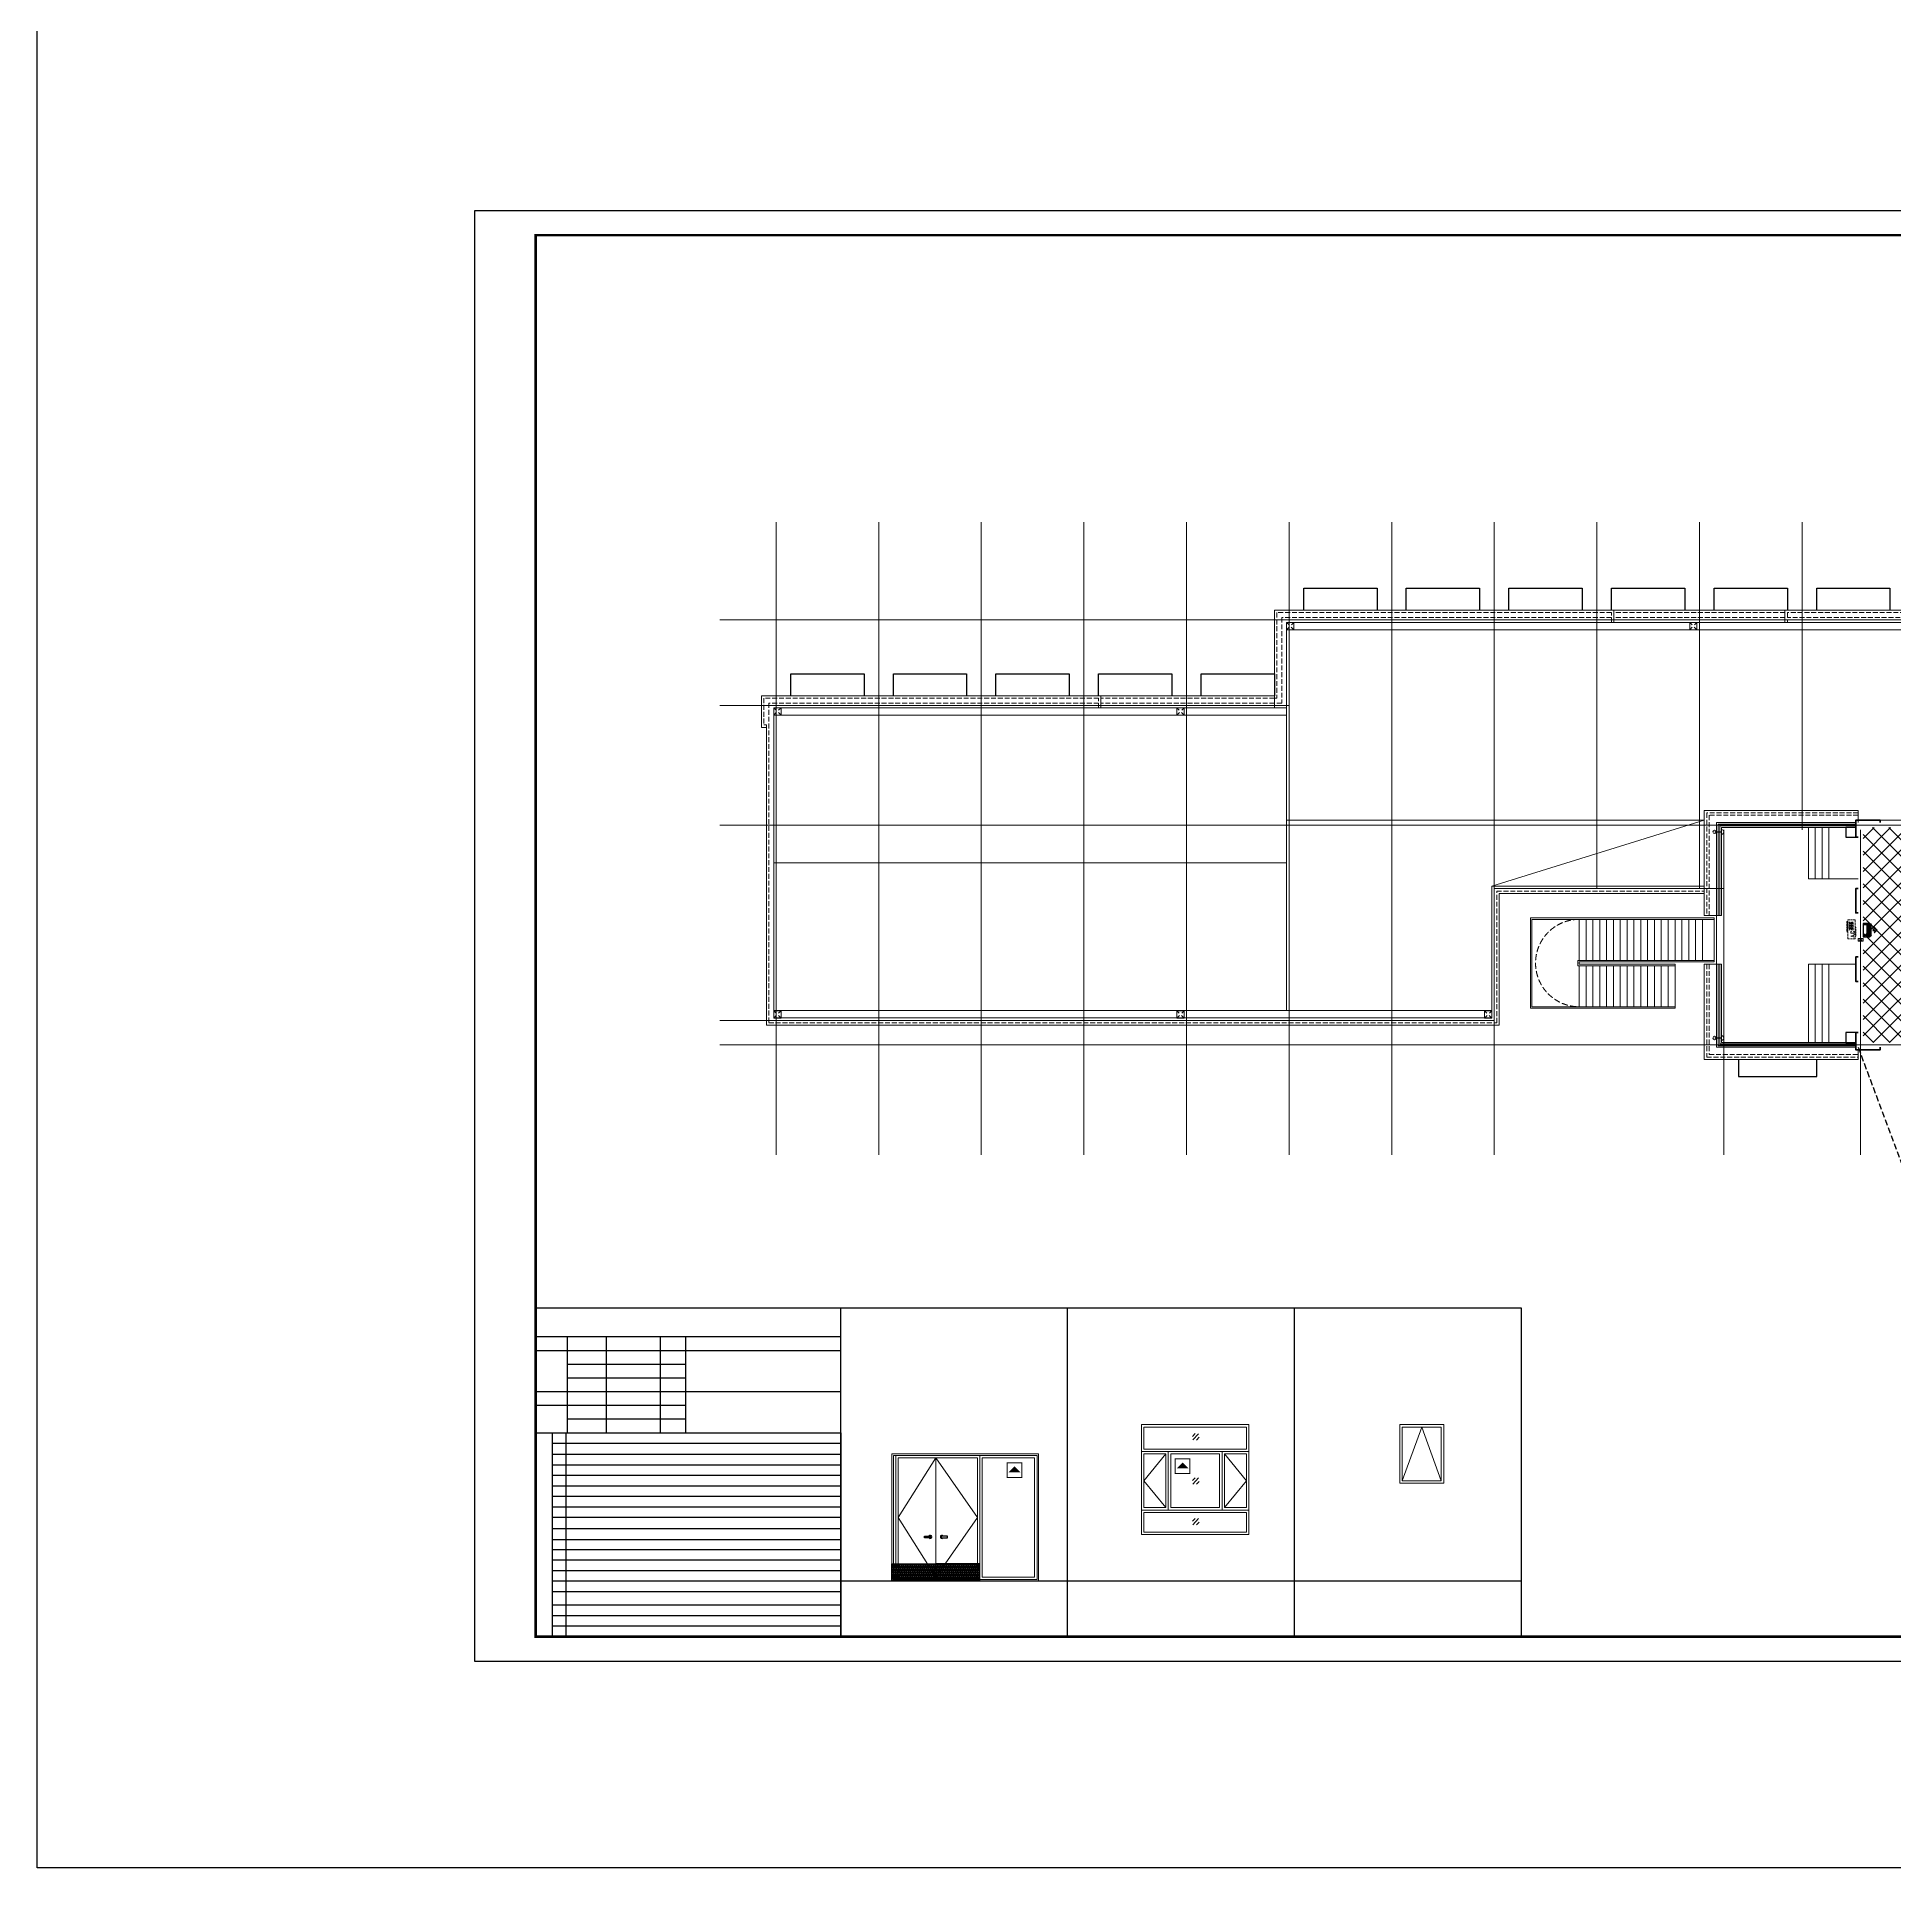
# Model space of a CAD drawing. Extents: x 1188826 to 1909461, y 608442 to 1651179.
# Drawn here: x 1454055 to 1530108, y 1026642 to 1101618 of the extents above; entities that cross this region are included whole.
import ezdxf

# ---------------------------------------------------------------- set-up
doc = ezdxf.new("R2010")
doc.units = 0
doc.header["$LTSCALE"] = 1000
doc.header["$MEASUREMENT"] = 0
for name, pattern in [('__DASH', [0.35, 0.25, -0.1]), ('ACAD_ISO10W100', [18.5, 12, -3, 0.5, -3]), ('DASH', [0.35, 0.25, -0.1]), ('DOTE', [2.42, 2, -0.2, 0.02, -0.2])]:
    doc.linetypes.add(name, pattern=pattern)
for name, color, linetype, lineweight in [('0水-雨水-雨水斗', 6, 'Continuous', 18), ('2-门窗开启', 8, 'Continuous', 9), ('DOTE', 19, 'DOTE', 9), ('STAIR', 2, 'Continuous', 18), ('WALL', 9, 'Continuous', 40), ('WINDOW', 144, 'Continuous', 15), ('填充', 251, 'Continuous', 5), ('平面-分水线', 214, 'Continuous', 15), ('平面-排水沟', 86, 'Continuous', 15), ('平面-栏杆', 135, 'Continuous', 15), ('平面-看线', 45, 'Continuous', 15), ('平面-空调预留孔', 173, 'Continuous', 15), ('立面-普通轮廓', 7, 'Continuous', 18)]:
    doc.layers.add(name, color=color, linetype=linetype, lineweight=lineweight)
for name, color, linetype in [('A-AC', 167, 'Continuous'), ('PUB_TAB', 7, 'Continuous'), ('图框', 140, 'Continuous'), ('排水', 175, 'Continuous'), ('立面', 73, 'Continuous')]:
    doc.layers.add(name, color=color, linetype=linetype)
doc.layers.add('DIM_MODI', color=1, linetype='Continuous', plot=False)
doc.styles.add('_TCH_DIM', font='SIMPLEX.shx', dxfattribs={"width": 0.7, "bigfont": 'GBCBIG.shx'})

# ---------------------------------------------------------------- blocks, each defined once
blk = doc.blocks.new('A$C08C26E18')
at = {"layer": '排水'}
blk.add_lwpolyline([(0, 350), (400, 350), (400, -50), (0, -50)], close=True, dxfattribs=at)
blk = doc.blocks.new('R5T6Y7TRF')
at = {"layer": '平面-分水线', "elevation": -134}
blk.add_lwpolyline([(392485, -26438), (392785, -26438), (392785, -26738), (392485, -26738)], close=True, dxfattribs=at)
for points in [[(392485, -26438), (392582, -26534)], [(392688, -26534), (392785, -26438)], [(392485, -26738), (392593, -26629)], [(392676, -26629), (392785, -26738)]]:
    blk.add_lwpolyline(points, dxfattribs=at)
blk = doc.blocks.new('QER5Y5WE3')
for p, q in [((-194, 188), (-1, 388)), ((194, -188), (-194, 188)), ((72, 389), (-156, 153)), ((292, -73), (-90, 296)), ((321, -43), (-61, 326)), ((360, -17), (-29, 359)), ((389, 14), (0, 389)), ((72, 389), (387, 86)), ((387, 86), (159, -151)), ((388, 13), (194, -188)), ((236, 408), (404, 419)), ((326, 383), (236, 408)), ((326, 383), (253, 308)), ((297, 307), (253, 308)), ((299, 264), (297, 307)), ((372, 340), (299, 264)), ((399, 251), (372, 340)), ((399, 251), (404, 419))]:
    blk.add_line(p, q)
for centre, start, end in [((36, 352), 46.01539, 136.01539), ((351, 49), 316.01539, 46.01539)]:
    blk.add_arc(centre, 51.3, start, end)
blk = doc.blocks.new('gsergvr')
at = {"layer": '平面-空调预留孔', "linetype": 'DASH', "ltscale": 0.3}
for p, q in [((34075, 17176), (34075, 17166)), ((34085, 17156), (34438, 17156)), ((34448, 17166), (34448, 17176))]:
    blk.add_line(p, q, dxfattribs=at)
for points in [[(34679, 17515), (34260, 17515), (34260, 17500), (34679, 17500)], [(34658, 17428), (34343, 17428), (34343, 17399), (34658, 17399)], [(34658, 17362), (34343, 17362), (34343, 17333), (34658, 17333)], [(34658, 17296), (34343, 17296), (34343, 17267), (34658, 17267)]]:
    blk.add_lwpolyline(points, close=True, dxfattribs=at)
blk.add_lwpolyline([(34729, 17176), (33989, 17176, -0.414214), (33969, 17196), (33969, 17466, -0.414214), (33989, 17486), (34729, 17486, -0.414214), (34749, 17466), (34749, 17196, -0.414214)], format="xyb", close=True, dxfattribs=at)
for centre, start, end in [((34085, 17166), 180, 270), ((34438, 17166), 270, 0)]:
    blk.add_arc(centre, 10, start, end, dxfattribs=at)
at = {"layer": '平面-空调预留孔', "linetype": 'DASH', "ltscale": 0.3, "style": '_TCH_DIM', "width": 0.705882}
blk.add_text('A.C', height=146.9, dxfattribs=at).set_placement((34028, 17216))
blk = doc.blocks.new('侧墙雨水斗')
at = {"layer": '0水-雨水-雨水斗', "color": 2}
blk.add_line((-33569, 105554), (-33569, 105280), dxfattribs=at)
at = {"layer": '0水-雨水-雨水斗', "color": 2, "const_width": 50}
blk.add_lwpolyline([(-33850, 105417), (-33569, 105417)], dxfattribs=at)
at = {"layer": '0水-雨水-雨水斗', "color": 2}
blk.add_circle((-33850, 105417), 70, dxfattribs=at)
blk.add_arc((-33569, 105417), 96, 270, 90, dxfattribs=at)
blk = doc.blocks.new('fewfrewfref')
at = {"layer": 'WALL'}
blk.add_hatch(color=1, dxfattribs=at).paths.add_polyline_path([(367770, 261682), (367710, 261622), (367830, 261622)])
at = {"layer": 'WALL', "color": 1, "const_width": 10}
blk.add_lwpolyline([(367695, 261570), (367695, 261720), (367845, 261720), (367845, 261570)], close=True, dxfattribs=at)
blk = doc.blocks.new('rr124123')
at = {"layer": '2-门窗开启', "ltscale": 0.5}
for points in [[(-2099, 2520), (-2870, 1300), (-2099, 80)], [(-2099, 2520), (-1250, 1300), (-2099, 80)]]:
    blk.add_lwpolyline(points, dxfattribs=at)
at = {"layer": 'WINDOW'}
for p, q in [((-2970, 2570), (-2970, 30)), ((-2920, 2570), (-2920, 30)), ((-2099, 2520), (-2099, 80)), ((-1200, 2570), (-1200, 30)), ((-30, 2570), (-30, 30)), ((-30, 2570), (-30, 2570))]:
    blk.add_line(p, q, dxfattribs=at)
for points in [[(0, 2600), (-3000, 2600), (-3000, 0), (0, 0)], [(-2920, 2570), (-2970, 2570), (-2970, 30), (-2920, 30)], [(-1200, 2570), (-2920, 2570), (-2920, 30), (-1200, 30)], [(-1250, 2520), (-2870, 2520), (-2870, 80), (-1250, 80)], [(-1200, 2570), (-30, 2570), (-30, 30), (-1200, 30)], [(-1150, 2520), (-80, 2520), (-80, 80), (-1150, 80)]]:
    blk.add_lwpolyline(points, close=True, dxfattribs=at)
at = {"layer": '填充', "xscale": 2, "yscale": 2, "zscale": 2}
blk.add_blockref('fewfrewfref', (-736031, -521020), dxfattribs=at)
blk = doc.blocks.new('12424154')
at = {"layer": '2-门窗开启', "ltscale": 0.5}
blk.add_lwpolyline([(50, 2050), (450, 3150), (850, 2050)], dxfattribs=at)
at = {"layer": 'WINDOW'}
for points in [[(0, 3200), (900, 3200), (900, 2000), (0, 2000)], [(50, 3150), (850, 3150), (850, 2050), (50, 2050)]]:
    blk.add_lwpolyline(points, close=True, dxfattribs=at)
blk = doc.blocks.new('ngfsdg')
at = {"layer": '2-门窗开启', "ltscale": 0.5}
for points in [[(1045, 2960), (1102, 3020)], [(1051, 2886), (1172, 3014)], [(1125, 2885), (1182, 2945)], [(1045, 2055), (1102, 2114)], [(1051, 1980), (1172, 2108)], [(1125, 1979), (1182, 2039)], [(1045, 1222), (1102, 1281)], [(1051, 1147), (1172, 1275)], [(1125, 1146), (1182, 1206)]]:
    blk.add_lwpolyline(points, dxfattribs=at)
at = {"layer": 'WINDOW'}
for points in [[(0, 3200), (2200, 3200), (2200, 950), (0, 950)], [(50, 3150), (2150, 3150), (2150, 2700), (50, 2700)], [(500, 2600), (50, 2600), (50, 1500), (500, 1500)], [(600, 2600), (1600, 2600), (1600, 1500), (600, 1500)], [(1700, 2600), (2150, 2600), (2150, 1500), (1700, 1500)], [(50, 1400), (2150, 1400), (2150, 1000), (50, 1000)]]:
    blk.add_lwpolyline(points, close=True, dxfattribs=at)
for points in [[(0, 2650), (2200, 2650)], [(550, 2650), (550, 1450)], [(1650, 2650), (1650, 1450)], [(0, 1450), (2200, 1450)]]:
    blk.add_lwpolyline(points, dxfattribs=at)
at = {"layer": 'WINDOW', "color": 8}
for points in [[(500, 2600), (50, 2050), (500, 1500)], [(1700, 2600), (2150, 2050), (1700, 1500)]]:
    blk.add_lwpolyline(points, dxfattribs=at)
at = {"layer": '填充', "xscale": 2, "yscale": 2, "zscale": 2}
blk.add_blockref('fewfrewfref', (-734697, -520940), dxfattribs=at)

msp = doc.modelspace()

# ---------------------------------------------------------------- hatches: boundary and pattern name
at = {"true_color": 0x642165}
h = msp.add_hatch(dxfattribs=at)
h.set_pattern_fill('木板', color=219, scale=50, style=0)
h.set_pattern_definition([(0, (147487.046, -608760.756), (0, 62.5), []), (45, (147487.046, -608760.756), (-44.1941738, 44.1941738), [])])
h.paths.add_polyline_path([(1489049, 1038396), (1490852, 1038395), (1490852, 1039095), (1489049, 1039096)])
h = msp.add_hatch(dxfattribs=at)
h.set_pattern_fill('木板', color=219, scale=50, style=0)
h.set_pattern_definition([(0, (148807.096, -608761.46), (0, 62.5), []), (45, (148807.096, -608761.46), (-44.1941738, 44.1941738), [])])
h.paths.add_polyline_path([(1492648, 1038395), (1490852, 1038395), (1490852, 1039095), (1492648, 1039095)])
at = {"layer": '立面-普通轮廓'}
h = msp.add_hatch(dxfattribs=at)
h.set_pattern_fill('ANSI37', color=8, scale=300)
h.set_pattern_definition([(45, (0, 0), (-336.7596, 336.7596), []), (135, (0, 0), (-336.7596, -336.7596), [])])
h.paths.add_polyline_path([(1528808, 1069248), (1538808, 1069248), (1538808, 1060448), (1528808, 1060448)])

# ---------------------------------------------------------------- linework, layer by layer
at = {"color": 252, "linetype": 'DASH'}
msp.add_lwpolyline([(1528608, 1060248), (1536139, 1040059)], dxfattribs=at)
at = {"color": 219, "true_color": 0x642165}
for points in [[(1490378, 1040233), (1490645, 1040233), (1490645, 1040157), (1490378, 1040157)], [(1491329, 1040233), (1491062, 1040233), (1491062, 1040157), (1491329, 1040157)]]:
    msp.add_lwpolyline(points, close=True, dxfattribs=at)
at = {"color": 217, "true_color": 0x93278f}
for points in [[(1489049, 1039095), (1490852, 1039095), (1490852, 1038395), (1489049, 1038395)], [(1492649, 1039095), (1490852, 1039095), (1490852, 1038395), (1492649, 1038395)]]:
    msp.add_lwpolyline(points, close=True, dxfattribs=at)
at = {"color": 219, "true_color": 0x642165}
for centre, radius, start, end in [((1490615, 1040196), 60.9, 221.46397, 144.11782), ((1490606, 1040195), 56.3, 250.54022, 117.68792), ((1491092, 1040196), 60.9, 35.88218, 318.53603), ((1491101, 1040195), 56.3, 62.31208, 289.45978)]:
    msp.add_arc(centre, radius, start, end, dxfattribs=at)
at = {"layer": 'DIM_MODI'}
msp.add_lwpolyline([(1454055, 1176593), (1577079, 1176593), (1577079, 1026642), (1454055, 1026642)], close=True, dxfattribs=at)
at = {"layer": 'DOTE', "linetype": 'ACAD_ISO10W100', "ltscale": 100}
for p, q in [((1484308, 1081748), (1484308, 1055850)), ((1488508, 1081748), (1488508, 1055850)), ((1492708, 1081748), (1492708, 1055850)), ((1496908, 1081748), (1496908, 1055850)), ((1501108, 1081748), (1501108, 1055850)), ((1505308, 1081748), (1505308, 1055850)), ((1509508, 1081748), (1509508, 1055850)), ((1513708, 1081748), (1513708, 1055850)), ((1517908, 1081748), (1517908, 1066748)), ((1522108, 1081748), (1522108, 1066748)), ((1526308, 1081748), (1526308, 1069148)), ((1540423, 1077748), (1482008, 1077748)), ((1505308, 1074248), (1482008, 1074248)), ((1540423, 1069348), (1482008, 1069348)), ((1523108, 1069148), (1523108, 1055850)), ((1528708, 1069148), (1528708, 1055850)), ((1523108, 1066748), (1513708, 1066748)), ((1482008, 1061348), (1513708, 1061348)), ((1482008, 1060348), (1540423, 1060348))]:
    msp.add_line(p, q, dxfattribs=at)
at = {"layer": 'PUB_TAB'}
for p, q in [((1486960, 1048385), (1474463, 1048385)), ((1474463, 1048385), (1474463, 1044465)), ((1486960, 1044465), (1486960, 1048385)), ((1474463, 1047825), (1486960, 1047825)), ((1475754, 1046705), (1480594, 1046705)), ((1475754, 1045025), (1480594, 1045025)), ((1474463, 1044465), (1486960, 1044465))]:
    msp.add_line(p, q, dxfattribs=at)
for points in [[(1475754, 1048385), (1475754, 1044465)], [(1477350, 1048385), (1477350, 1044465)], [(1479565, 1048385), (1479565, 1044465)], [(1480594, 1048385), (1480594, 1044465)], [(1475754, 1047265), (1480594, 1047265)], [(1474463, 1046145), (1486960, 1046145)], [(1474463, 1045585), (1480594, 1045585)]]:
    msp.add_lwpolyline(points, dxfattribs=at)
at = {"layer": 'STAIR'}
for points in [[(1528608, 1067147), (1526568, 1067147), (1526568, 1069248), (1528508, 1069248)], [(1526848, 1069248), (1526848, 1067147), (1526848, 1067147)], [(1527128, 1069248), (1527128, 1067147), (1527128, 1067147)], [(1527408, 1069248), (1527408, 1067147), (1527408, 1067147)], [(1528508, 1063648), (1526568, 1063648), (1526568, 1060448), (1528508, 1060448)], [(1526848, 1063648), (1526848, 1060448)], [(1527128, 1063648), (1527128, 1060448)], [(1527408, 1063648), (1527408, 1060448)]]:
    msp.add_lwpolyline(points, dxfattribs=at)
at = {"layer": 'STAIR', "color": 8, "linetype": '__DASH'}
msp.add_arc((1517188, 1063698), 1790, 90, 270.00034, dxfattribs=at)
at = {"layer": 'WALL'}
for points in [[(1529508, 1069448), (1529508, 1069548), (1528508, 1069548), (1528508, 1068848), (1528608, 1068848)], [(1528608, 1065748), (1528508, 1065748), (1528508, 1066748), (1528608, 1066748)], [(1528608, 1062948), (1528508, 1062948), (1528508, 1063948), (1528608, 1063948)], [(1529508, 1060248), (1529508, 1060148), (1528508, 1060148), (1528508, 1060848), (1528608, 1060848)]]:
    msp.add_lwpolyline(points, dxfattribs=at)
at = {"layer": '图框'}
for p, q in [((1474463, 1044465), (1486960, 1044465)), ((1474463, 1036110), (1474463, 1044465)), ((1486960, 1044465), (1486960, 1036110)), ((1475139, 1044030), (1486960, 1044030)), ((1475139, 1043580), (1486960, 1043580)), ((1486960, 1044030), (1486960, 1036110)), ((1475139, 1043150), (1486960, 1043150)), ((1475139, 1042720), (1486960, 1042720)), ((1475139, 1042290), (1486960, 1042290)), ((1475139, 1041860), (1486960, 1041860)), ((1475139, 1041430), (1486960, 1041430)), ((1475139, 1041000), (1486960, 1041000)), ((1475139, 1040544), (1486960, 1040544)), ((1475139, 1040509), (1475139, 1036110)), ((1475692, 1040509), (1475692, 1036110)), ((1475139, 1040088), (1486960, 1040088)), ((1475139, 1039684), (1486960, 1039684)), ((1475139, 1039254), (1486960, 1039254)), ((1475139, 1038824), (1486960, 1038824)), ((1475139, 1038394), (1486960, 1038394)), ((1486960, 1038394), (1514808, 1038394)), ((1475139, 1037964), (1486960, 1037964)), ((1475139, 1037417), (1486960, 1037417)), ((1475139, 1036982), (1486960, 1036982)), ((1486960, 1036110), (1474463, 1036110)), ((1486960, 1036546), (1475139, 1036546)), ((1486960, 1036110), (1475139, 1036110))]:
    msp.add_line(p, q, dxfattribs=at)
msp.add_lwpolyline([(1471963, 1035110), (1556063, 1035110), (1556063, 1094510), (1471963, 1094510)], close=True, dxfattribs=at)
at = {"layer": '图框', "const_width": 100}
msp.add_lwpolyline([(1474463, 1036110), (1555063, 1036110), (1555063, 1093510), (1474463, 1093510)], close=True, dxfattribs=at)
at = {"layer": '图框'}
for points in [[(1474463, 1049577), (1514808, 1049577), (1514808, 1036110)], [(1486960, 1036110), (1486960, 1049577)], [(1496243, 1036110), (1496243, 1049577)], [(1505525, 1036110), (1505525, 1049577)], [(1475139, 1044465), (1475139, 1040509)], [(1475692, 1044465), (1475692, 1040509)]]:
    msp.add_lwpolyline(points, dxfattribs=at)
at = {"layer": '平面-排水沟'}
for points in [[(1505208, 1077348), (1538808, 1077348)], [(1505208, 1074148), (1505208, 1073848), (1484208, 1073848)], [(1505208, 1073848), (1505208, 1061748)], [(1505208, 1069548), (1522308, 1069548)], [(1513608, 1066848), (1522308, 1069548)], [(1484208, 1067798), (1505208, 1067798)], [(1513608, 1061748), (1484208, 1061748)]]:
    msp.add_lwpolyline(points, dxfattribs=at)
at = {"layer": '平面-栏杆'}
for p, q in [((1517188, 1065488), (1517188, 1063808)), ((1517468, 1065488), (1517468, 1063808)), ((1517748, 1065488), (1517748, 1063808)), ((1518028, 1065488), (1518028, 1063808)), ((1518308, 1065488), (1518308, 1063808)), ((1518588, 1065488), (1518588, 1063808)), ((1518868, 1065488), (1518868, 1063808)), ((1519148, 1065488), (1519148, 1063808)), ((1519428, 1065488), (1519428, 1063808)), ((1519708, 1065488), (1519708, 1063808)), ((1519988, 1065488), (1519988, 1063808)), ((1520268, 1065488), (1520268, 1063808)), ((1520548, 1065488), (1520548, 1063808)), ((1520828, 1065488), (1520828, 1063808)), ((1521108, 1065488), (1521108, 1063808)), ((1521388, 1065488), (1521388, 1063808)), ((1521668, 1065488), (1521668, 1063808)), ((1521948, 1065488), (1521948, 1063808)), ((1522228, 1065488), (1522228, 1063808)), ((1517188, 1061908), (1517188, 1063588)), ((1517468, 1061908), (1517468, 1063588)), ((1517748, 1061908), (1517748, 1063588)), ((1518028, 1061908), (1518028, 1063588)), ((1518308, 1061908), (1518308, 1063588)), ((1518588, 1061908), (1518588, 1063588)), ((1518868, 1061908), (1518868, 1063588)), ((1519148, 1061908), (1519148, 1063588)), ((1519428, 1061908), (1519428, 1063588)), ((1519708, 1061908), (1519708, 1063588)), ((1519988, 1061908), (1519988, 1063588)), ((1520268, 1061908), (1520268, 1063588)), ((1520548, 1061908), (1520548, 1063588)), ((1520828, 1061908), (1520828, 1063588)), ((1521108, 1061848), (1521108, 1063648))]:
    msp.add_line(p, q, dxfattribs=at)
for points in [[(1528508, 1069383), (1522873, 1069383), (1522873, 1065648)], [(1528508, 1069313), (1522943, 1069313), (1522943, 1065648)], [(1522708, 1065548), (1515188, 1065548), (1515188, 1061848), (1521108, 1061848)], [(1522708, 1065548), (1522708, 1063748)], [(1522708, 1065488), (1515248, 1065488), (1515248, 1061908), (1521108, 1061908)], [(1521108, 1063648), (1517188, 1063648), (1517188, 1063748), (1522708, 1063748), (1522708, 1063808), (1517128, 1063808), (1517128, 1063648), (1517128, 1063588), (1521108, 1063588)], [(1522873, 1063648), (1522873, 1060313), (1528508, 1060313)], [(1522943, 1063648), (1522943, 1060383), (1528508, 1060383)]]:
    msp.add_lwpolyline(points, dxfattribs=at)
at = {"layer": '平面-看线'}
for points in [[(1518608, 1077648), (1518608, 1078148), (1504708, 1078148), (1504708, 1074648), (1504708, 1074648), (1504708, 1074148)], [(1525608, 1078148), (1518608, 1078148)], [(1539008, 1076748), (1539308, 1076748), (1539308, 1078148), (1525608, 1078148), (1525608, 1077648)], [(1525608, 1077648), (1505208, 1077648), (1505208, 1074148), (1484208, 1074148), (1484208, 1061448), (1513608, 1061448), (1513608, 1066848), (1522308, 1066848)], [(1538808, 1069448), (1538808, 1077648), (1525608, 1077648)], [(1497608, 1074148), (1497608, 1074648), (1483708, 1074648), (1483708, 1073348), (1483908, 1073348)], [(1497608, 1074648), (1504708, 1074648)], [(1483908, 1073448), (1483908, 1061148), (1513908, 1061148), (1513908, 1066548), (1522308, 1066548)], [(1528608, 1069948), (1522308, 1069948), (1522308, 1065648)], [(1528508, 1069448), (1522808, 1069448), (1522808, 1065648)], [(1528608, 1069448), (1528608, 1069948)], [(1529508, 1069548), (1531708, 1069548)], [(1528508, 1069248), (1523008, 1069248), (1523008, 1065648)], [(1522308, 1065648), (1523008, 1065648)], [(1522808, 1065648), (1522808, 1063648)], [(1522308, 1063648), (1523008, 1063648)], [(1522308, 1063648), (1522308, 1059748), (1528608, 1059748), (1528608, 1060148)], [(1522808, 1063648), (1522808, 1060248), (1528508, 1060248)], [(1523008, 1063648), (1523008, 1060448), (1528508, 1060448)]]:
    msp.add_lwpolyline(points, dxfattribs=at)
at = {"layer": '平面-看线', "linetype": 'DASH', "ltscale": 0.8}
for points in [[(1518508, 1077648), (1518508, 1078048), (1504808, 1078048), (1504808, 1074548), (1504708, 1074548), (1504708, 1074148)], [(1518508, 1077848), (1505008, 1077848), (1505008, 1074348), (1504708, 1074348)], [(1525608, 1078048), (1518608, 1078048)], [(1525608, 1077848), (1518608, 1077848)], [(1539008, 1076848), (1539208, 1076848), (1539208, 1078048), (1525708, 1078048), (1525708, 1077648)], [(1539008, 1076748), (1539008, 1077848), (1525708, 1077848)], [(1497508, 1074148), (1497508, 1074548), (1483808, 1074548), (1483808, 1073448), (1483908, 1073448)], [(1497508, 1074348), (1484008, 1074348), (1484008, 1061248), (1513808, 1061248), (1513808, 1066648), (1522308, 1066648)], [(1504708, 1074548), (1497608, 1074548)], [(1504708, 1074348), (1497608, 1074348)], [(1528608, 1069848), (1522408, 1069848), (1522408, 1065648)], [(1528608, 1069748), (1522508, 1069748), (1522508, 1065648)], [(1522408, 1063648), (1522408, 1059848), (1528608, 1059848)], [(1522508, 1063648), (1522508, 1059948), (1528608, 1059948)]]:
    msp.add_lwpolyline(points, dxfattribs=at)
at = {"layer": '平面-空调预留孔'}
for p, q in [((1528608, 1064598), (1528808, 1064698)), ((1528808, 1064598), (1528608, 1064698))]:
    msp.add_line(p, q, dxfattribs=at)
msp.add_lwpolyline([(1528608, 1064598), (1528808, 1064598), (1528808, 1064698), (1528608, 1064698)], close=True, dxfattribs=at)
at = {"layer": '立面', "color": 4}
for points in [[(1505908, 1078148), (1505908, 1079048), (1508908, 1079048), (1508908, 1078148)], [(1510108, 1078148), (1510108, 1079048), (1513108, 1079048), (1513108, 1078148)], [(1514308, 1078148), (1514308, 1079048), (1517308, 1079048), (1517308, 1078148)], [(1518508, 1078148), (1518508, 1079048), (1521508, 1079048), (1521508, 1078148)], [(1522708, 1078148), (1522708, 1079048), (1525708, 1079048), (1525708, 1078148)], [(1526908, 1078148), (1526908, 1079048), (1529908, 1079048), (1529908, 1078148)], [(1484908, 1074648), (1484908, 1075548), (1487908, 1075548), (1487908, 1074648)], [(1489108, 1074648), (1489108, 1075548), (1492108, 1075548), (1492108, 1074648)], [(1493308, 1074648), (1493308, 1075548), (1496308, 1075548), (1496308, 1074648)], [(1497508, 1074648), (1497508, 1075548), (1500508, 1075548), (1500508, 1074648)], [(1501708, 1074648), (1501708, 1075548), (1504708, 1075548), (1504708, 1074648)], [(1523708, 1059748), (1523708, 1059048), (1526908, 1059048), (1526908, 1059748)]]:
    msp.add_lwpolyline(points, dxfattribs=at)

# ---------------------------------------------------------------- block references
at = {"color": 2}
for p in [(1112723, 1104085, 134), (1129223, 1104085, 134), (1091723, 1100585, 134), (1108223, 1100585, 134), (1091723, 1088185, 134), (1108223, 1088185, 134), (1120823, 1088185, 134)]:
    msp.add_blockref('R5T6Y7TRF', p, dxfattribs=at)
at = {"layer": '0水-雨水-雨水斗', "color": 2, "extrusion": (0, 0, -1), "zscale": -1, "rotation": 179.9999409828967}
msp.add_blockref('侧墙雨水斗', (-1556577, 1174485), dxfattribs=at)
at = {"layer": '0水-雨水-雨水斗', "color": 2, "extrusion": (0, 0, -1), "xscale": -1, "zscale": -1, "rotation": 5.901710328437559e-05}
msp.add_blockref('侧墙雨水斗', (-1556577, 955211), dxfattribs=at)
at = {"layer": 'A-AC', "linetype": 'ByBlock', "xscale": -1, "rotation": 226.0153936611566}
msp.add_blockref('QER5Y5WE3', (1528808, 1065048), dxfattribs=at)
at = {"layer": 'WALL', "xscale": 2, "yscale": 2, "zscale": 2}
for name, p in [('ngfsdg', (1499262, 1038394)), ('12424154', (1509838, 1038394)), ('rr124123', (1495049, 1038394))]:
    msp.add_blockref(name, p, dxfattribs=at)
at = {"layer": '平面-空调预留孔', "rotation": 89.99999999999999}
msp.add_blockref('gsergvr', (1545663, 1030720), dxfattribs=at)
at = {"layer": '排水', "xscale": -1}
for p in [(1528508, 1068898), (1528508, 1060498)]:
    msp.add_blockref('A$C08C26E18', p, dxfattribs=at)

doc.saveas('drawing.dxf')
